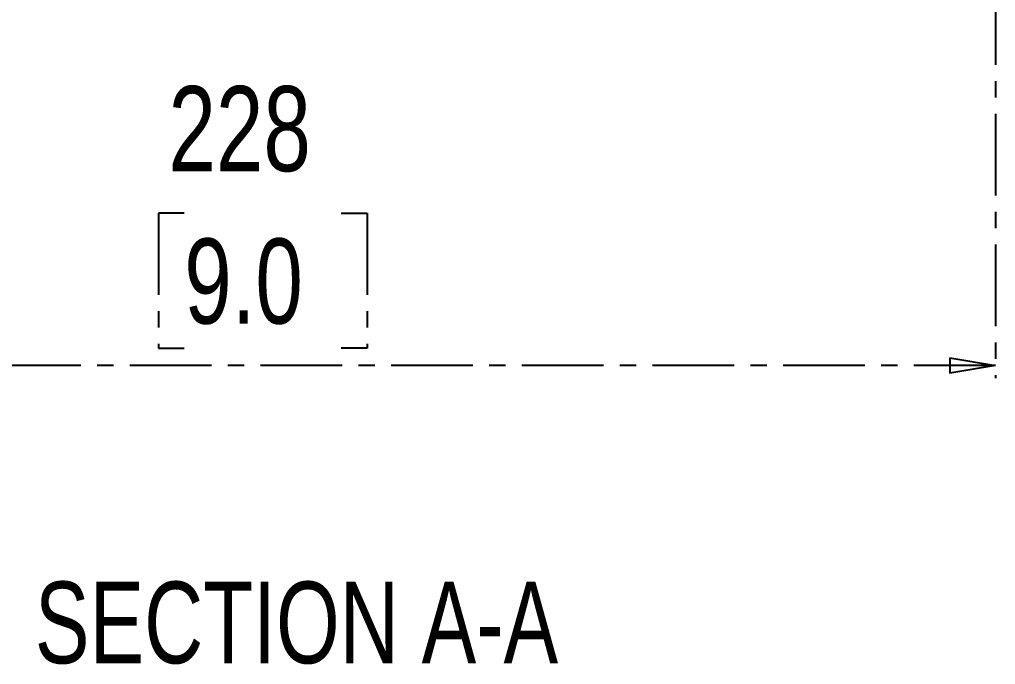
# Model space of a CAD drawing. Header units: millimetres. Extents: x 12 to 854, y 4 to 555.
# Drawn here: x 595 to 670.8, y 165.8 to 216 of the extents above; entities that cross this region are included whole.
import ezdxf

# ---------------------------------------------------------------- set-up
doc = ezdxf.new("R2010")
doc.units = ezdxf.units.MM
doc.linetypes.add('CENTER', pattern=[10.16, 6.35, -1.27, 1.27, -1.27])
doc.layers.add('DEFAULT_1', color=7, linetype='CENTER')
doc.layers.add('LINE', color=150, linetype='CENTER', lineweight=35)
doc.styles.add('SLDTEXTSTYLE2', font='TXT', dxfattribs={"width": 0.75})
doc.dimstyles.new('SLDDIMSTYLE0', dxfattribs={"dimtxt": 6.614583, "dimasz": 3.556, "dimexe": 0, "dimexo": 0.0625, "dimgap": 1.653646, "dimtad": 1, "dimdec": 0, "dimlfac": 2, "dimrnd": 1e-09, "dimzin": 12, "dimdsep": 46, "dimtxsty": 'SLDTEXTSTYLE2', "dimblk1": 'CLOSED', "dimblk2": 'CLOSED', "dimsah": 1, "dimcen": 0.09, "dimadec": 0, "dimazin": 3, "dimtfac": 1, "dimtdec": 0, "dimtofl": 0, "dimtmove": 0, "dimatfit": 3, "dimldrblk": 'CLOSED', "dimfxl": 1, "dimfrac": 2, "dimtolj": 1, "dimtzin": 12, "dimarcsym": 0})

# ---------------------------------------------------------------- blocks, each defined once
blk = doc.blocks.new('_Closed')
at = {"color": 0, "linetype": 'ByBlock', "lineweight": -2}
for p, q in [((-1, 0.166667), (0, 0)), ((-1, 0.166667), (-1, -0.166667)), ((0, 0), (-1, -0.166667)), ((0, 0), (-1, 0))]:
    blk.add_line(p, q, dxfattribs=at)
blk = doc.blocks.new('_D_4')
at = {"layer": 'DEFAULT_1'}
for p, q in [((556.9, 228.985), (556.9, 188.096)), ((670.85, 228.985), (670.85, 188.096)), ((607.768, 200.947), (605.756, 200.947)), ((605.756, 200.947), (605.756, 190.437)), ((619.981, 200.947), (621.993, 200.947)), ((621.993, 200.947), (621.993, 190.437)), ((605.756, 190.437), (607.768, 190.437)), ((621.993, 190.437), (619.981, 190.437)), ((670.85, 189.096), (556.9, 189.096))]:
    blk.add_line(p, q, dxfattribs=at)
at = {"layer": 'DEFAULT_1', "xscale": 3.556, "yscale": 3.556, "rotation": 180}
blk.add_blockref('_Closed', (556.9, 189.096, 32.921), dxfattribs=at)
at = {"layer": 'DEFAULT_1', "xscale": 3.556, "yscale": 3.556}
blk.add_blockref('_Closed', (670.85, 189.096, 32.921), dxfattribs=at)
at = {"layer": 'DEFAULT_1', "char_height": 6.6146, "attachment_point": 1, "style": 'SLDTEXTSTYLE2'}
for s, insert in [('228', (606.543, 210.815)), ('9.0', (607.768, 198.964))]:
    blk.add_mtext(s, dxfattribs=dict(at, insert=insert))

msp = doc.modelspace()

# ---------------------------------------------------------------- texts
at = {"layer": 'LINE', "insert": (616.495, 172.286), "char_height": 6.35, "attachment_point": 2, "style": 'SLDTEXTSTYLE2'}
msp.add_mtext('SECTION A-A', dxfattribs=at)

# ---------------------------------------------------------------- dimensions: what is measured, and where the dimension line sits
at = {"layer": 'DEFAULT_1'}
dim = msp.add_linear_dim(base=(556.9, 189.096), p1=(670.85, 229.985), p2=(556.9, 229.985), dimstyle='SLDDIMSTYLE0', dxfattribs=at)
dim.commit()
dim.dimension.update_dxf_attribs({"geometry": '_D_4', "text_midpoint": (613.875, 189.096), "dimtype": 160})

doc.saveas('drawing.dxf')
